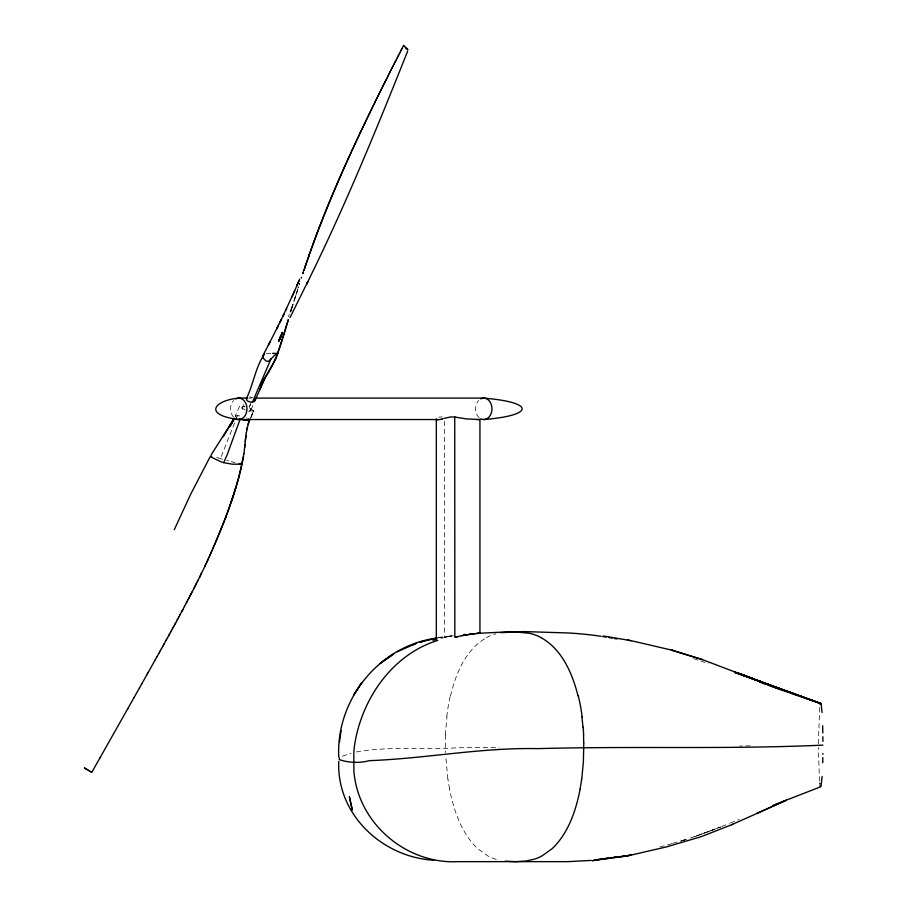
<?xml version="1.0" encoding="UTF-8"?>
<svg xmlns="http://www.w3.org/2000/svg" width="907" height="907" viewBox="0 0 907 907"><rect width="100%" height="100%" fill="white"/><g stroke="black" fill="none" stroke-linecap="round" stroke-linejoin="round"><path stroke-width="0.68" stroke-dasharray="4.54 3.4" d="M818.363 743.785L819.701 707.12M250.842 417.946L253.926 410.792L247.872 407.674M445.643 734.999L445.62 752.549M446.029 727.21L446.97 716.87M244.788 406.313L243.382 406.71A16.485 5.295 23.9 0 0 242.452 407.413L242.543 409.34L244.981 410.962M248.371 411.347L249.799 410.962A16.519 5.306 23.9 0 0 250.74 410.27L250.717 408.354L248.178 406.665M450.518 695.93C455.824 673.64 465.506 649.605 486.39 637.7M290.659 311.781L291.408 309.321M290.773 311.838L291.362 309.922M291.669 308.505L297.87 289.095M291.861 308.278L297.439 290.433M297.258 290.659L297.768 289.05M298.199 287.712L298.46 286.907M298.21 288.018L298.55 286.952M299.333 284.537L299.673 283.472M297.587 289.991L295.954 294.979M299.321 284.231L299.582 283.438M295.126 297.473L296.067 294.628M295.24 297.122L291.861 307.099M290.988 309.582L291.975 306.747M290.115 312.065L291.113 309.23M288.46 316.679L289.356 314.196M234.584 422.775L220.458 458.579M236.636 417.81L237.6 415.587L240.026 415.973A16.519 5.306 23.9 0 1 241.874 416.404M236.5 417.277L235.23 415.973L239.448 406.529L244.13 406.687A16.519 5.306 23.9 0 1 245.037 406.892M242.192 408.014L243.722 404.533M249.198 407.096L250.74 403.615M249.323 407.164L250.865 403.683M251.035 409.669L253.597 403.864M250.672 417.458L253.756 410.486L249.697 419.839M235.23 415.973L237.6 415.587M253.926 410.984L249.017 410.95A16.485 5.295 23.9 0 1 248.099 410.735M342.392 756.245L351.066 753.195M730.441 823.012L739.148 819.44M721.711 826.504L729.194 823.511M710.464 830.857L720.464 827.003L694.297 836.776M720.464 827.003L694.116 836.866M709.217 831.322L690.374 838.045M685.318 839.678L680.261 841.299L686.542 839.463M438.603 417.22L442.151 416.835M672.756 843.329L686.338 839.497M659.865 846.991L673.459 843.193M438.194 637.791L452.899 635.546M441.04 638.369L451.89 635.841L445.269 637.122L447.536 636.725M438.33 637.734L442.174 636.85M356.27 751.96C389.307 745.917 423.206 750.157 456.538 747.81L499.133 747.3M266.397 353.673L270.978 353.311M445.054 637.168L446.108 636.975M447.967 636.657L449.078 636.476M446.992 636.827L453.319 635.796M452.457 635.977L453.523 635.83M750.27 745.837L739.647 746.008M249.436 396.983L252.815 397.572M248.677 398.105L251.511 398.105M235.015 462.581L233.53 462.207M233.28 462.151L231.149 461.584M228.734 460.926L226.807 460.393M216.592 457.479L218.508 458.012M218.768 458.092L222.532 459.18M496.265 859.417L495.551 859.19A70.723 54.148 89.9 0 1 487.898 855.959L477.853 848.805A71.143 54.431 89.8 0 1 474.735 845.721C460.427 830.188 453.613 809.361 449.509 789.045M245.264 409.941L239.335 406.687M693.594 658.595L698.367 660.217M700.76 661.022L708.299 663.652M246.421 417.912L247.192 418.252M447.82 778.954L445.768 756.438M819.497 781.165L818.363 747.277M444.328 421.302L444.328 637.304M233.587 417.152A10.725 8.208 -90 0 1 233.587 400.509M479.27 417.798A10.725 8.208 -90 0 1 478.59 400.509M449.6 789.022A157.818 119.418 89.3 0 1 447.911 778.932M486.367 637.655A74.85 57.266 88.7 0 1 495.857 633.778M446.766 716.825A149.576 114.157 89 0 1 450.303 695.85M445.496 734.987A181.083 137.138 89.2 0 1 445.893 727.187"/><path stroke-width="1.36" d="M436.324 640.002L436.324 418.932M338.764 757.073C335.873 699.637 379.194 645.512 437.015 638.04M822.876 753.524L822.864 754.284M822.819 757.515L822.74 761.347M822.728 761.812L822.706 762.742M822.139 776.483L821.028 786.233M247.112 397.629A16.485 5.295 23.9 0 0 246.568 398.128C245.548 401.665 251.398 402.821 253.903 401.676A16.519 5.306 23.9 0 0 254.844 400.985L265.127 377.471L259.765 389.715M244.641 447.707L245.899 435.496M244.867 444.577L244.006 453.636M255.139 400.384L254.572 398.74M245.253 441.618L246.319 432.56M243.938 453.545L241.058 468.602M581.772 778.954L583.394 761.619L583.757 743.445M339.535 741.631L341.089 730.486M243.575 456.391L238.892 476.731M246.375 432.639L247.362 426.993M580.151 789.045C576.172 809.373 569.392 830.188 555.107 845.732A71.143 54.556 89.8 0 1 551.989 848.793L541.933 855.959A70.723 54.193 -90 0 1 534.268 859.178L525.867 861.06L516.004 861.65M255.763 398.105L483.771 398.105C535.969 402.493 533.815 415.508 483.771 419.544M246.863 429.793L248.779 421.993M240.979 468.885L239.505 474.497M239.482 474.849L237.407 482.048M238.87 477.093L237.725 480.925M237.77 480.993L237.169 482.887M237.441 482.116L236.92 483.714M237.124 483.227L235.605 488.17M236.965 483.782L236.103 486.503M235.684 487.887L236.058 486.844M235.435 488.726L235.809 487.683M235.639 488.238L235.094 489.837M235.264 489.281L235.548 488.51M287.712 321.395C281.669 342.166 276.011 363.424 262.837 381.076M287.973 320.568L288.222 319.74M287.848 321.452L276.011 358.537L260.547 385.09M288.018 320.897L288.347 319.797M235.004 490.109L235.298 489.338M234.834 490.664L235.208 489.621M235.038 490.177L234.584 491.492M234.868 490.732L234.323 492.331M248.076 424.476L249.64 419.771L248.484 418.909M234.607 491.56L234.142 492.886M234.346 492.388L233.881 493.714M233.711 494.27L234.085 493.215M233.621 494.542L233.915 493.771M233.825 494.043L233.439 495.097M233.269 495.641L233.655 494.598M233.178 495.925L233.473 495.154M233.088 496.197L233.382 495.426M232.906 496.753L233.201 495.982M232.816 497.025L233.11 496.254M233.031 496.537L232.192 498.952M232.94 496.809L232.373 498.408M301.317 278.109L301.577 277.304M302.983 273.347L303.426 272.021M232.577 497.909L231.727 500.335M302.813 273.585L303.426 271.726M231.909 499.78L232.215 499.009M304.31 269.368L303.777 270.66L304.219 269.64M232.124 499.292L231.546 500.879M304.401 268.812L305.376 266.193M304.491 268.846L304.843 267.78M231.455 501.152L231.75 500.392M305.296 266.159L308.346 257.52M304.752 267.746L305.908 264.617M231.364 501.435L231.659 500.664M231.262 501.707L231.568 500.936M305.829 264.583L308.799 256.205M231.387 501.48L230.231 504.723M231.285 501.764L230.514 503.895M308.267 257.486L309.253 254.901M230.446 504.224L230.038 505.267M308.72 256.182L310.908 250.219M229.856 505.811L230.253 504.78M309.174 254.878L313.051 244.255M229.97 505.596L229.176 507.727M229.369 507.183L229.777 506.14M310.931 249.924L312.586 245.548M229.29 507.512L228.689 509.099M228.904 508.6L227.804 511.548M228.711 509.144L228.099 510.732M312.609 245.264L314.276 240.899M312.983 244.232L313.901 241.931M227.6 512.092L228.02 511.049M227.816 511.593L227.408 512.636M313.833 241.908L314.752 239.618M314.684 239.595L316.373 235.253M314.298 240.616L315.126 238.586M227.521 512.41L226.297 515.618M315.16 238.303L315.987 236.274M227.113 513.498L226.489 515.074M315.919 236.251L316.849 233.972M316.407 234.97L317.235 232.94M316.792 233.949L317.631 231.92M226.41 515.403L225.673 517.251M226.206 515.936L225.775 516.979M317.654 231.648L319.377 227.328M318.108 230.639L317.178 232.918M318.051 230.616L318.89 228.598M225.9 516.752L225.367 518.056M225.684 517.296L225.061 518.872M318.924 228.326L320.659 224.018M319.321 227.306L320.16 225.287M224.845 519.405L225.276 518.373M225.072 518.917L223.904 521.842M320.205 225.015L321.94 220.707M224.755 519.722L224.12 521.298M320.693 223.746L321.452 221.977M321.985 220.435L322.745 218.678M321.486 221.705L323.243 217.419M223.587 522.647L224.018 521.616M223.814 522.149L223.054 523.997M223.167 523.724L223.496 522.965M323.289 217.147L324.048 215.39M322.779 218.406L324.547 214.131M222.839 524.529L223.281 523.498M407.697 51.075C376.337 129.69 344.297 208.168 306.645 284.027L307.654 282.009M222.521 525.334L222.963 524.303M222.748 524.847L222.306 525.879M324.593 213.859L325.466 211.853M324.196 214.868L325.862 210.843M222.09 526.411L222.419 525.652M325.511 211.58L326.475 209.336M221.659 527.489L222.102 526.457M221.886 526.99L221.331 528.293M325.919 210.571L326.781 208.576M221.557 527.795L220.798 529.631M326.837 208.304L327.71 206.308M326.429 209.313L327.189 207.567M221.013 529.098L221.455 528.067M327.348 207.045L328.119 205.299M281.589 334.456L282.44 332.37L278.687 341.168M220.684 529.903L221.013 529.132M220.356 530.697L220.911 529.405M220.582 530.21L220.027 531.502M328.277 204.778L329.048 203.043M328.742 203.792L327.756 206.036M220.254 531.014L219.256 533.373M328.685 203.78L329.57 201.785M219.585 532.579L219.925 531.808M219.483 532.885L218.258 535.776M329.615 201.513L331.021 198.27M329.207 202.522L329.978 200.776M282.304 332.71L280.297 337.517L281.17 335.443M219.04 533.951L217.703 537.114M330.556 199.257L331.44 197.261M330.035 200.515L330.499 199.529M298.811 281.181L296.77 285.943M331.497 197L333.436 192.511M331.078 198.009L331.86 196.263M218.043 536.354L216.818 539.246M217.487 537.681L216.263 540.572M332.019 195.753L332.801 194.007M216.705 539.552L215.594 542.171M332.971 193.497L333.867 191.513M215.923 541.411L214.687 544.302M214.914 543.769L215.367 542.737M333.923 191.252L334.819 189.257M333.493 192.25L334.286 190.515M249.64 419.771L249.085 420.633L244.913 420.224A16.485 5.295 23.9 0 1 242.101 419.522L240.242 418.921L226.875 455.586L223.632 462.638L222.147 462.196A19.614 6.304 23.9 0 1 221.263 461.924L211.184 457.128A4.161 1.338 23.9 0 1 210.707 456.72A2.302 0.737 23.9 0 1 210.492 456.459M297.95 283.233L299.684 279.129M214.358 545.096L214.914 543.803M334.456 189.994L335.239 188.259M214.018 545.889L214.471 544.869M214.131 545.663L213.451 547.216M335.409 187.749L336.848 184.518M334.876 188.996L336.304 185.765M246.296 398.729C253.382 384.647 255.423 367.131 264.379 354.297M281.045 335.771L278.982 340.533L280.785 336.429M336.474 185.255L337.279 183.52M213.111 548.021L213.451 547.25M212.884 548.542L213.224 547.783M337.449 183.01L338.356 181.037M336.905 184.257L337.812 182.284M281.023 336.032L279.605 339.127M212.646 549.075L212.998 548.316M337.982 181.774L338.787 180.04M296.918 285.614L297.666 283.891L293.029 294.48M279.129 340.227L280.909 336.112M212.646 549.109L212.079 550.402M338.957 179.529L339.864 177.557M338.413 180.776L339.32 178.792M211.853 550.923L212.193 550.164M340.046 177.046L340.522 176.06M339.388 178.532L340.851 175.312M211.388 551.989L211.728 551.218M341.021 174.813L341.497 173.827M340.59 175.799L341.939 172.829M252.475 402.062L270.91 359.07L274.379 355.408L277.984 353.549L277.304 353.458M211.15 552.51L211.501 551.751M211.274 552.284L210.809 553.304M342.12 172.33L343.039 170.357M341.576 173.566L342.483 171.593M279.878 338.481L278.834 340.851L280.648 336.758M210.107 554.88L210.923 553.066M343.22 169.847L344.138 167.874M342.665 171.083L343.583 169.11M210.458 554.12L209.868 555.413M343.764 168.611L344.694 166.639M174.291 529.643L190.935 493.725L209.891 457.219M344.875 166.128L345.68 164.405M344.32 167.364L345.136 165.641M283.8 314.344L282.837 316.35L294.696 290.716M209.982 555.175L209.517 556.195M345.986 163.657L346.803 161.934M345.431 164.893L346.236 163.169M279.458 339.445L280.512 337.087M209.279 556.728L209.63 555.968M209.392 556.49L208.451 558.565M347.098 161.185L348.027 159.213M346.542 162.421L347.358 160.698M348.22 158.714L349.15 156.741M348.583 157.977L347.54 160.199M291.963 296.827L292.734 295.138M278.54 341.474L281.964 334.014M349.331 156.242L350.272 154.281M348.776 157.478L349.705 155.505M208.565 558.327L207.975 559.608M208.327 558.848L207.612 560.401M350.578 153.521L351.394 151.809M349.898 155.006L350.839 153.045M351.701 151.061L352.642 149.099M352.075 150.324L351.032 152.535M207.374 560.923L207.726 560.163M352.846 148.601L353.787 146.628M352.267 149.825L353.208 147.864M207.136 561.444L207.488 560.685M207.25 561.206L206.773 562.227M354.66 144.655L355.612 142.694M354.093 145.891L355.034 143.93M353.526 147.115L354.467 145.154M206.036 563.791L206.887 561.989M355.918 141.946L356.87 139.984M355.351 143.181L356.292 141.22M357.188 139.247L358.14 137.286M357.675 138.272L356.61 140.472M205.424 565.095L206.161 563.553M358.458 136.538L359.059 135.324M357.88 137.773L358.719 136.061M205.549 564.857L205.186 565.617M359.728 133.839L361.383 130.415M359.149 135.064L360.102 133.114M358.798 135.801L359.41 134.587M280.875 336.35L281.828 334.332L280.705 336.678M204.937 566.138L205.299 565.378M360.997 131.141L361.961 129.179M360.192 132.853L360.68 131.878M204.687 566.66L205.061 565.9M201.445 573.394L204.812 566.422M362.981 126.969L364.058 124.769M362.403 128.193L363.356 126.243M361.7 129.667L362.664 127.717M285.875 309.99L286.669 308.312M364.387 124.032L364.999 122.808M363.684 125.495L364.648 123.545M365.793 121.096L367.471 117.672M365.09 122.558L366.054 120.608M364.739 123.295L365.351 122.071M367.8 116.924L368.888 114.736M367.086 118.398L368.174 116.198M366.269 120.109L366.757 119.134M369.217 113.999L369.829 112.774M368.503 115.461L369.591 113.262M283.642 314.684L279.741 322.699L281.544 319.026M370.759 110.813L371.734 108.863M370.045 112.287L371.02 110.337M369.693 113.012L370.305 111.799M372.902 106.414L373.401 105.45M372.187 107.888L374.001 104.226M372.448 107.4L371.348 109.588M201.195 573.916L201.569 573.156M374.455 103.239L376.28 99.589M373.741 104.702L374.716 102.763M307.79 281.703L290.002 317.609M200.946 574.426L201.32 573.678M200.696 574.947L201.059 574.199M376.734 98.602L377.119 97.877M376.008 100.065L377.834 96.414M375.056 102.026L375.43 101.289M200.81 574.709L200.062 576.228M378.298 95.439L380.135 91.777M377.573 96.902L378.559 94.952M278.449 325.318L276.624 328.98L280.558 321.021M199.801 576.75L200.175 576.002M199.551 577.26L199.925 576.512M380.713 90.564L381.223 89.589M379.874 92.265L380.974 90.076M379.024 93.977L379.409 93.24M199.665 577.033L198.009 580.355M382.414 87.151L383.4 85.201M381.564 88.852L382.675 86.664M381.076 89.827L381.824 88.364M384.851 82.276L385.6 80.825M383.99 83.977L385.112 81.8M383.139 85.689L384.262 83.501M198.134 580.117L197.363 581.636M387.538 76.925L387.924 76.199M386.552 78.875L387.674 76.687M385.702 80.576L386.824 78.387M385.452 81.063L385.963 80.088M277.451 327.302L268.257 345.386M196.331 583.689L197.488 581.398M390.112 71.812L391.359 69.386M389.25 73.524L390.373 71.336M388.389 75.224L389.511 73.036M387.777 76.437L388.661 74.737M391.96 68.172L394.069 64.046M391.098 69.873L392.221 67.685M195.946 584.448L196.456 583.45M195.685 584.97L196.071 584.221M394.794 62.583L395.554 61.132M393.808 64.522L395.055 62.095M392.697 66.71L393.082 65.984M195.3 585.729L195.81 584.732M194.903 586.5L195.413 585.503M397.651 56.994L398.411 55.542M396.778 58.694L397.912 56.517M395.781 60.644L396.915 58.456M395.418 61.37L395.928 60.395M194.517 587.26L195.028 586.262M194.631 587.033L194.121 588.031M400.758 50.928L401.268 49.964M399.636 53.116L400.894 50.69M398.638 55.055L399.896 52.629M398.264 55.781L398.91 54.567M194.245 587.793L192.159 591.852M403.626 45.35L401.631 49.227M401.132 50.202L401.892 48.751M192.273 591.625L191.366 593.382M270.127 341.769L262.973 355.453A19.614 6.304 23.9 0 0 262.837 355.725L263.132 358.016L265.479 360.521A4.161 1.338 23.9 0 0 266.091 360.929A2.302 0.737 23.9 0 0 266.556 361.19L268.642 361.258L271.272 358.628M190.969 594.142L191.49 593.144M191.094 593.915L190.436 595.162M190.039 595.922L190.561 594.924M189.11 597.702L190.164 595.684M188.577 598.711L189.234 597.464M188.18 599.47L188.701 598.484M188.305 599.244L187.114 601.5M186.581 602.509L187.239 601.262M186.32 603.019L186.706 602.282M229.959 425.939L233.915 418.467M186.434 602.781L184.438 606.556M184.563 606.318L182.692 609.833M182.42 610.332L182.817 609.595M182.012 611.091L182.545 610.105M181.479 612.1L182.137 610.853M181.604 611.862L180.13 614.617M180.255 614.379L178.77 617.123M178.089 618.381L178.894 616.885M177.545 619.379L178.078 618.393M177.273 619.878L177.67 619.141M177.398 619.651L175.652 622.894M174.96 624.141L175.777 622.656M175.085 623.903L173.6 626.635M173.192 627.395L173.725 626.408M172.375 628.891L173.316 627.156M171.412 630.637L172.5 628.653M211.161 454.849L234.244 418.467L223.065 436.834M170.459 632.383L171.4 630.648M169.496 634.129L170.584 632.145M168.815 635.376L169.632 633.891M168.94 635.138L167.444 637.859M166.344 639.854L167.568 637.621M165.936 640.591L166.469 639.616M166.06 640.353L164.008 644.072M164.133 643.834L162.636 646.555M234.301 418.342L229.947 426.154L234.074 418.762M161.401 648.788L162.761 646.317M160.017 651.26L161.525 648.55M158.782 653.494L160.142 651.022M158.906 653.255L156.99 656.702M155.335 659.672L157.115 656.464M155.46 659.434L148.158 672.495M147.308 673.98L148.283 672.257M147.319 673.969L141.787 683.81M139.451 687.971L141.798 683.799M233.961 418.943L229.925 426.086L234.244 418.467M139.576 687.733L133.907 697.789M91.8 772.299L100.167 757.492M127.558 709.036L134.055 697.54M99.759 758.218L127.842 708.537M339.456 758.014L339.252 759.624C349.082 762.878 359.331 763.297 369.466 760.644C425.712 758.581 481.402 747.413 537.84 748.638C632.871 745.985 727.936 749.465 822.921 745.123M392.663 654.661L379.908 663.573L394.182 653.607M786.312 800.178L756.733 813.488L785.394 800.654M594.085 860.437L592.124 860.698L627.825 855.834L666.339 846.945L701.394 836.594L731.62 824.735L758.354 812.808M731.62 824.735L732.731 824.236M397.345 651.748L416.37 643.312L412.866 644.866M772.787 805.405L820.642 786.822M437.786 640.399C391.801 654.582 361.077 699.83 354.399 746.348A58.354 37.516 -90 0 0 353.787 752.98L353.911 771.698A46.54 29.92 -90 0 0 354.637 777.48C361.78 826.436 408.286 864.122 457.74 861.65L567.986 861.65L591.058 860.414M432.9 640.263L436.516 639.265M479.418 419.544L466.232 418.875L454.736 417.039L454.838 637.304L456.221 636.941M210.492 456.153L211.785 456.266M444.169 418.342L450.711 416.925L454.997 417.095M455.529 637.122L457.094 636.737M442.967 418.649L442.231 418.83M456.935 636.771L457.536 636.623M436.947 638.086L419.964 642.122L423.614 641.249M457.185 636.714L461.323 635.83M461.663 635.762L462.921 635.535M614.062 857.126L616.363 856.707M500.755 632.644L524.246 631.578L567.986 632.961A867.285 557.488 90 0 1 601.148 636.306M462.865 635.546L465.404 635.104M611.772 857.523L594.516 860.017M465.359 635.115L466.742 634.889M466.402 634.945L467.071 634.843M616.771 857.364L631.51 855.029L597.985 859.689M466.935 634.866L468.25 634.662M468.511 634.617L469.69 634.447M469.758 634.435L470.438 634.333M470.472 634.333L471.787 634.152M471.527 634.186L474.815 633.766M474.826 633.766L476.957 633.517M477.173 633.483L479.145 633.267M463.715 634.617L465.393 634.447M478.953 633.29L511.593 631.669M479.508 633.233L477.513 633.369M469.304 634.061L471.708 633.846M471.549 633.857L473.942 633.653M476.356 633.46L477.706 633.358M479.213 633.245L479.939 633.188L479.939 419.544M242.022 464.191L241.466 463.965M241.908 464.191L232.294 464.191L223.632 462.638M512.194 631.646L529.643 633.279A74.85 57.436 88.9 0 1 541.184 637.666M247.26 398.105C219.449 396.382 197.148 414.159 238.768 419.544L437.854 419.544M515.516 861.65L505.176 861.208M479.678 419.544L478.442 419.544M477.694 419.544L476.572 419.533M277.191 353.458L276.476 353.447M276.329 353.447L275.569 353.424M272.61 353.333L274.934 353.401M602.429 636.487L606.137 637.088M433.829 860.233C382.142 857.274 336.384 814.327 338.776 761.415M603.586 636.034L631.193 640.693L671.361 650.036L702.494 659.638L780.712 689.433L737.969 672.983M627.61 640.07L631.193 640.693M608.62 637.474L612.202 638.109M241.16 463.919L239.244 463.545M614.595 638.528L616.896 638.97M702.494 659.638L671.361 650.036L672.971 650.534M789.6 692.857L820.642 703.435L734.523 672.28L820.846 703.605A2.29 1.757 90 0 1 821.016 704.025L821.096 704.263A7.097 5.442 90 0 1 821.198 704.694L822.071 712.573M788.364 692.426L768.331 685.261M759.522 682.075L765.814 684.354M239.357 418.592L240.242 418.921M820.846 703.605L735.985 672.506L779.963 689.071M739.965 673.663L780.972 689.569L739.466 673.47M91.085 771.936L90.587 771.596L91.516 772.152M89.872 771.165L84.487 768.138M541.173 637.7C562.249 649.571 572.362 673.55 578.054 695.93M84.396 767.832L87.242 769.555M89.192 770.757L88.387 770.27M407.606 49.681L405.316 47.652M406.948 48.672L404.057 45.815M407.232 48.944L407.867 49.579M820.257 786.233L820.087 785.598M819.826 784.056L819.724 783.342M581.931 716.87L583.008 727.21M583.507 734.999L583.757 743.128M822.66 725.713L822.819 732.981M822.876 736.733L822.91 741.393M235.741 398.865A10.725 8.208 -90 0 1 246.976 408.83A10.725 8.208 -90 0 1 235.741 418.796M442.321 418.898A5.011 1.213 -12.1 0 1 437.435 419.794M480.744 398.865A10.725 8.208 -90 0 1 491.979 408.83A10.725 8.208 -90 0 1 480.744 418.796M581.682 778.932A157.818 122.15 89.3 0 1 580.061 789.022M820.098 704.626A7.097 5.442 90 0 1 820.189 704.263L820.257 704.025A2.29 1.757 90 0 1 820.404 703.651M583.144 727.187A181.083 140.528 89.2 0 1 583.643 734.987M578.281 695.839A149.576 115.438 89.1 0 1 582.147 716.825M360.85 683.98L353.832 694.785L361.791 682.563L360.85 683.98M820.812 703.56L735.01 672.348L820.79 703.526M352.267 809.86L349.399 796.822L352.267 809.86"/></g></svg>
